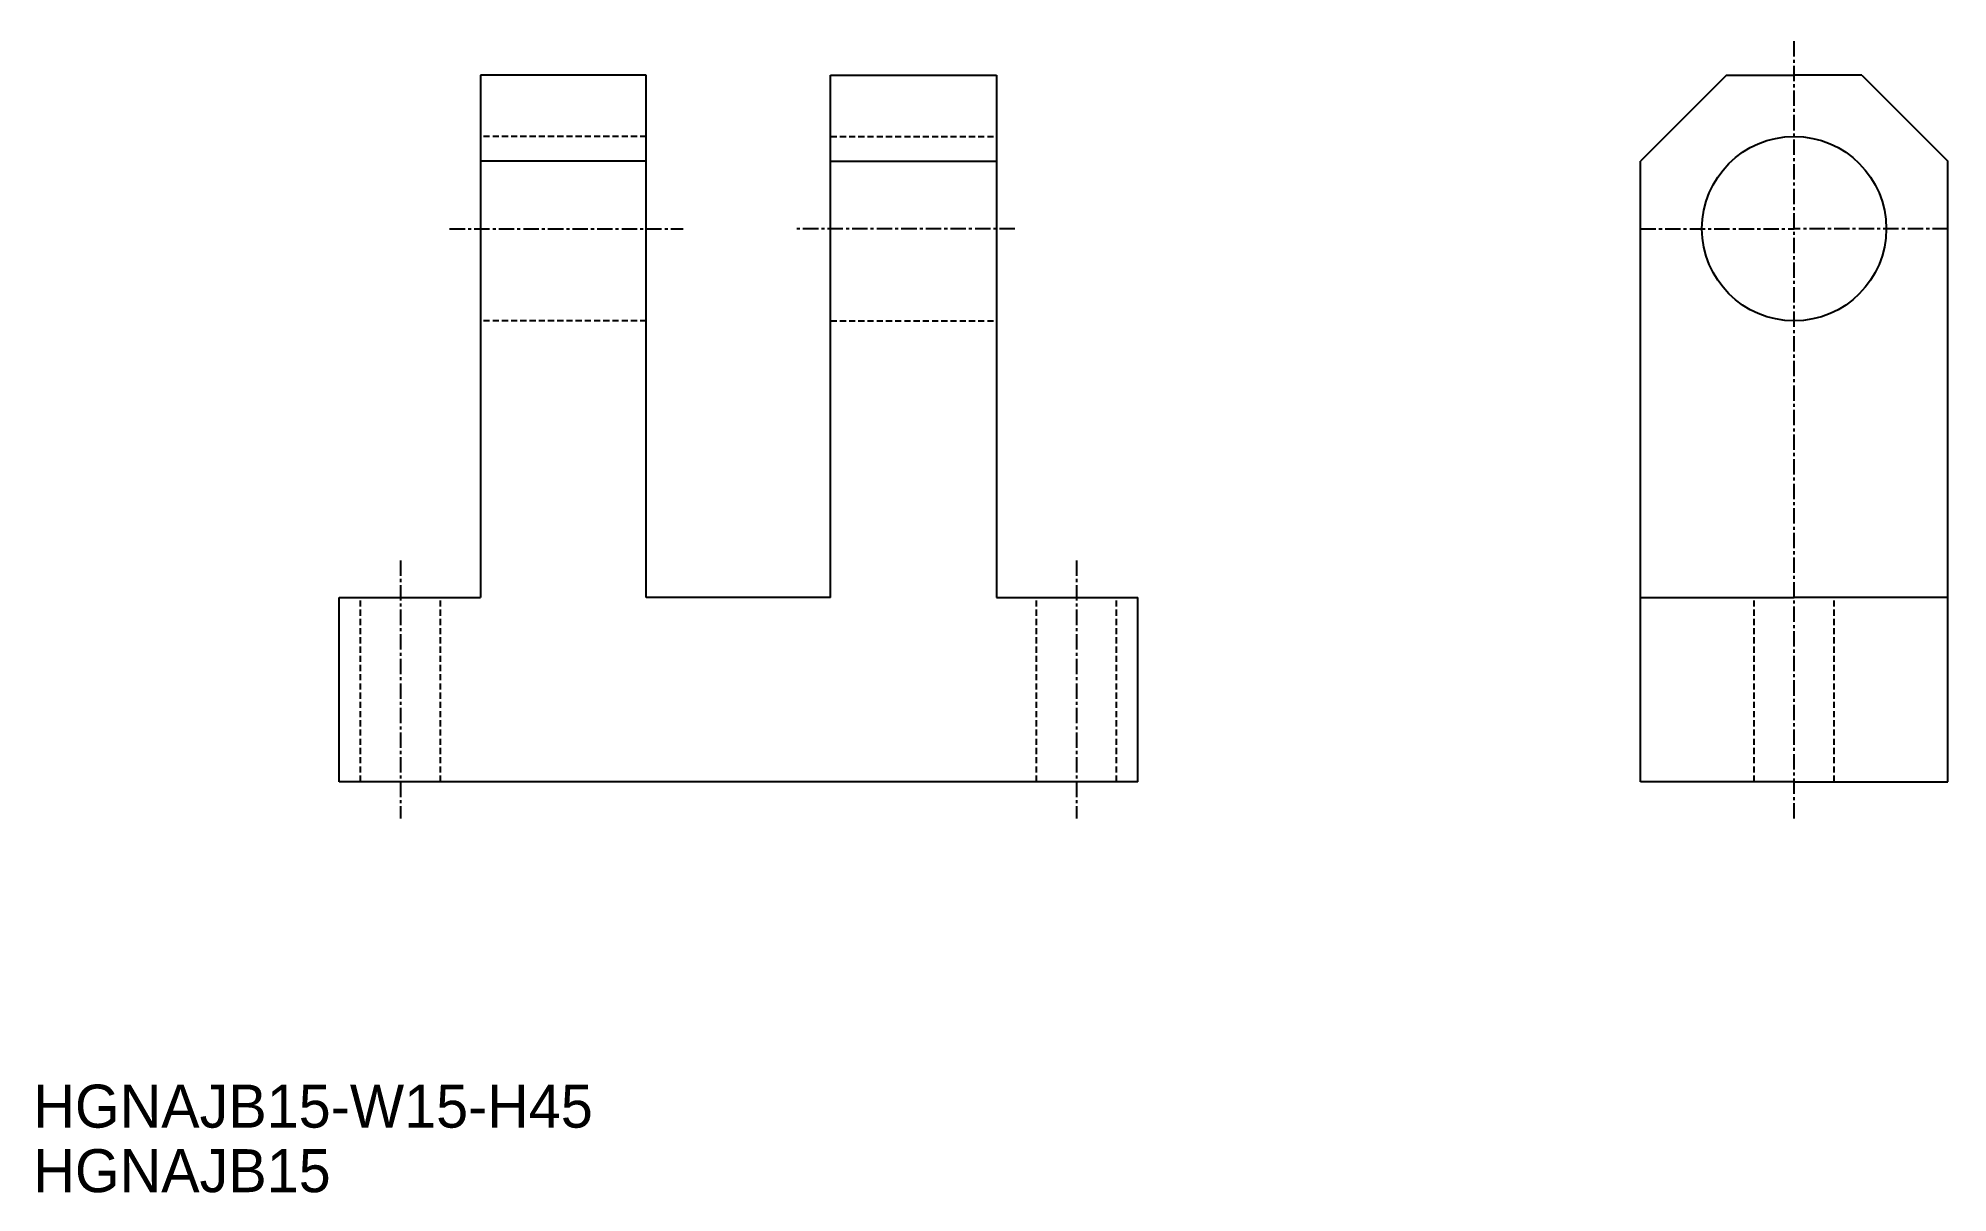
# Model space of a CAD drawing. Extents: x 1 to 156, y 1 to 95.
import ezdxf

# ---------------------------------------------------------------- set-up
doc = ezdxf.new("R2010")
doc.units = 0
doc.linetypes.add('CENTER', pattern=[2, 1.25, -0.25, 0.25, -0.25])
doc.linetypes.add('DASHED', pattern=[0.75, 0.5, -0.25])
doc.layers.get('0').update_dxf_attribs({"linetype": 'CONTINUOUS'})
doc.layers.add('CENTER', color=1, linetype='CENTER')

msp = doc.modelspace()

# ---------------------------------------------------------------- linework, layer by layer
at = {"color": 7, "linetype": 'CONTINUOUS'}
for p, q in [((36.82, 91.83), (36.82, 49.33)), ((50.32, 91.83), (36.82, 91.83)), ((50.32, 49.33), (50.32, 91.83)), ((65.32, 49.33), (65.32, 91.83)), ((65.32, 91.83), (78.82, 91.83)), ((78.82, 91.83), (78.82, 49.33)), ((138.22, 91.83), (131.22, 84.83)), ((138.22, 91.83), (143.72, 91.83)), ((149.22, 91.83), (143.72, 91.83)), ((149.22, 91.83), (156.22, 84.83)), ((50.32, 84.83), (36.82, 84.83)), ((65.32, 84.83), (78.82, 84.83)), ((131.22, 34.33), (131.22, 84.83)), ((156.22, 34.33), (156.22, 84.83)), ((25.32, 34.33), (25.32, 49.33)), ((25.32, 49.33), (36.82, 49.33)), ((65.32, 49.33), (50.32, 49.33)), ((78.82, 49.33), (90.32, 49.33)), ((90.32, 34.33), (90.32, 49.33)), ((131.22, 49.33), (143.72, 49.33)), ((156.22, 49.33), (143.72, 49.33)), ((90.32, 34.33), (25.32, 34.33)), ((143.72, 34.33), (131.22, 34.33)), ((143.72, 34.33), (156.22, 34.33))]:
    msp.add_line(p, q, dxfattribs=at)
at = {"color": 3, "linetype": 'DASHED'}
for p, q in [((50.32, 86.83), (36.82, 86.83)), ((65.32, 86.83), (78.82, 86.83)), ((50.32, 71.83), (36.82, 71.83)), ((65.32, 71.83), (78.82, 71.83)), ((27.07, 34.33), (27.07, 49.33)), ((33.57, 34.33), (33.57, 49.33)), ((82.07, 34.33), (82.07, 49.33)), ((88.57, 34.33), (88.57, 49.33)), ((140.47, 34.33), (140.47, 49.33)), ((146.97, 34.33), (146.97, 49.33))]:
    msp.add_line(p, q, dxfattribs=at)
at = {"color": 7, "linetype": 'CONTINUOUS'}
msp.add_circle((143.72, 79.33), 7.5, dxfattribs=at)
at = {"layer": 'CENTER', "color": 1, "linetype": 'CENTER'}
for p, q in [((143.72, 31.33), (143.72, 94.83)), ((34.32, 79.33), (53.32, 79.33)), ((80.32, 79.33), (62.32, 79.33)), ((131.22, 79.33), (143.72, 79.33)), ((156.22, 79.33), (143.72, 79.33)), ((30.32, 52.33), (30.32, 31.33)), ((85.32, 52.33), (85.32, 31.33))]:
    msp.add_line(p, q, dxfattribs=at)

# ---------------------------------------------------------------- texts
at = {"color": 7, "linetype": 'CONTINUOUS'}
for s, p in [('HGNAJB15-W15-H45', (0.45, 6.18)), ('HGNAJB15', (0.45, 0.93))]:
    msp.add_text(s, height=3.5, dxfattribs=at).set_placement(p)

doc.saveas('drawing.dxf')
